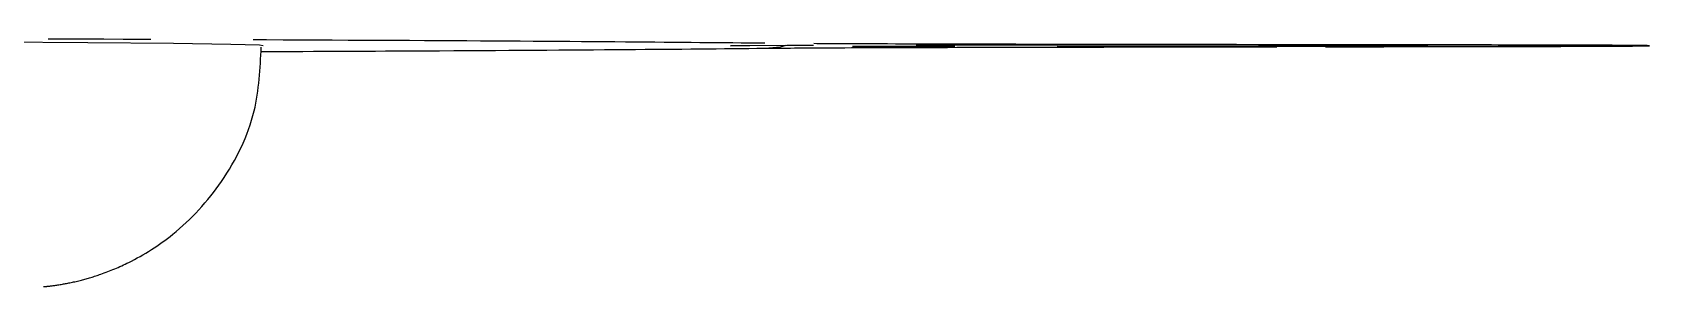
# Model space of a CAD drawing. Header units: millimetres. Extents: x 2379 to 4059, y 879 to 2067.
# Drawn here: x 3157.05 to 3177.12, y 945.67 to 948.83 of the extents above; entities that cross this region are included whole.
import ezdxf

# ---------------------------------------------------------------- set-up
doc = ezdxf.new("R2010")
doc.units = ezdxf.units.MM
doc.linetypes.add('PHANTOM', pattern=[12.7, 6.35, -1.27, 1.27, -1.27, 1.27, -1.27])

msp = doc.modelspace()

# ---------------------------------------------------------------- linework, layer by layer
at = {"color": 7, "linetype": 'PHANTOM', "lineweight": 25, "flags": 128}
for points in [[(3159.916, 948.662), (3159.872, 948.667), (3159.516, 948.678), (3158.805, 948.688), (3157.744, 948.699), (3156.338, 948.709), (3154.594, 948.719), (3152.519, 948.729), (3150.126, 948.739), (3147.424, 948.748), (3144.429, 948.757), (3141.155, 948.765), (3137.618, 948.772), (3133.836, 948.78), (3129.828, 948.786), (3125.613, 948.792), (3121.213, 948.797), (3116.65, 948.802), (3111.946, 948.806), (3107.125, 948.809), (3102.21, 948.812), (3097.227, 948.813), (3092.2, 948.814), (3087.154, 948.814), (3082.115, 948.814), (3077.106, 948.812), (3072.155, 948.81), (3067.284, 948.808), (3062.518, 948.804), (3057.882, 948.8), (3053.397, 948.795), (3049.087, 948.789), (3044.973, 948.783), (3041.076, 948.776), (3037.414, 948.769), (3034.006, 948.761), (3030.87, 948.752), (3028.02, 948.743), (3025.471, 948.734), (3023.235, 948.724), (3021.325, 948.714), (3019.748, 948.704), (3018.514, 948.694), (3017.628, 948.683), (3017.094, 948.672), (3016.916, 948.662), (3016.916, 948.662)], [(3176.116, 948.662), (3175.939, 948.659), (3175.419, 948.656), (3174.593, 948.654), (3173.516, 948.652), (3172.262, 948.651), (3170.916, 948.65), (3169.57, 948.651), (3168.316, 948.652), (3167.239, 948.654), (3166.413, 948.656), (3165.893, 948.659), (3165.716, 948.662), (3165.893, 948.664), (3166.413, 948.667), (3167.239, 948.669), (3168.316, 948.671), (3169.57, 948.672), (3170.916, 948.673), (3172.262, 948.672), (3173.516, 948.671), (3174.593, 948.669), (3175.419, 948.667), (3175.939, 948.664), (3176.116, 948.662)], [(3166.142, 948.631), (3166.333, 948.65), (3166.403, 948.667)], [(3173.171, 948.672), (3173.165, 948.668), (3173.096, 948.649)]]:
    msp.add_lwpolyline(points, dxfattribs=at)
at = {"color": 7, "linetype": 'PHANTOM', "lineweight": 25}
for points, knots in [([(3166.142, 948.692), (3165.615, 948.697), (3164.553, 948.708), (3162.014, 948.724), (3158.745, 948.739), (3154.682, 948.754), (3149.871, 948.768), (3144.378, 948.781), (3138.284, 948.793), (3131.681, 948.803), (3124.702, 948.812), (3117.46, 948.819), (3110.083, 948.824), (3105.046, 948.827), (3102.55, 948.828)], [0, 0, 0, 0, 0.0799588, 0.1613715, 0.2441424, 0.3288926, 0.4142166, 0.5, 0.5857784, 0.6711024, 0.7558576, 0.8386237, 0.9200388, 1, 1, 1, 1]), ([(3157.192, 945.674), (3157.206, 945.675), (3157.24, 945.677), (3157.391, 945.696), (3157.635, 945.744), (3157.931, 945.832), (3158.329, 945.998), (3158.878, 946.346), (3159.448, 946.971), (3159.851, 947.787), (3159.88, 948.378), (3159.893, 948.645)], [0, 0, 0, 0, 0.069689, 0.159202, 0.228526, 0.284853, 0.360929, 0.487702, 0.660291, 0.846257, 1, 1, 1, 1]), ([(3159.887, 948.59), (3160.587, 948.593), (3162.397, 948.601), (3164.536, 948.615), (3165.61, 948.626), (3166.142, 948.631)], [0, 0, 0, 0, 0.241773, 0.624302, 1, 1, 1, 1]), ([(3173.096, 948.674), (3172.249, 948.675), (3170.527, 948.676), (3168.435, 948.681), (3166.85, 948.686), (3166.375, 948.69), (3166.142, 948.692)], [0, 0, 0, 0, 0.245796, 0.5, 0.754204, 1, 1, 1, 1]), ([(3166.142, 948.631), (3166.375, 948.633), (3166.85, 948.637), (3168.435, 948.642), (3170.527, 948.647), (3172.249, 948.648), (3173.096, 948.649)], [0, 0, 0, 0, 0.245796, 0.5, 0.754204, 1, 1, 1, 1]), ([(3177.116, 948.662), (3177.064, 948.663), (3176.956, 948.666), (3176.086, 948.669), (3174.785, 948.672), (3173.65, 948.673), (3173.096, 948.674)], [0, 0, 0, 0, 0.244178, 0.5, 0.755822, 1, 1, 1, 1]), ([(3173.096, 948.649), (3173.65, 948.65), (3174.785, 948.651), (3176.086, 948.654), (3176.956, 948.658), (3177.064, 948.66), (3177.116, 948.662)], [0, 0, 0, 0, 0.244178, 0.5, 0.755822, 1, 1, 1, 1])]:
    msp.add_open_spline(points, degree=3, knots=knots, dxfattribs=at)

doc.saveas('drawing.dxf')
